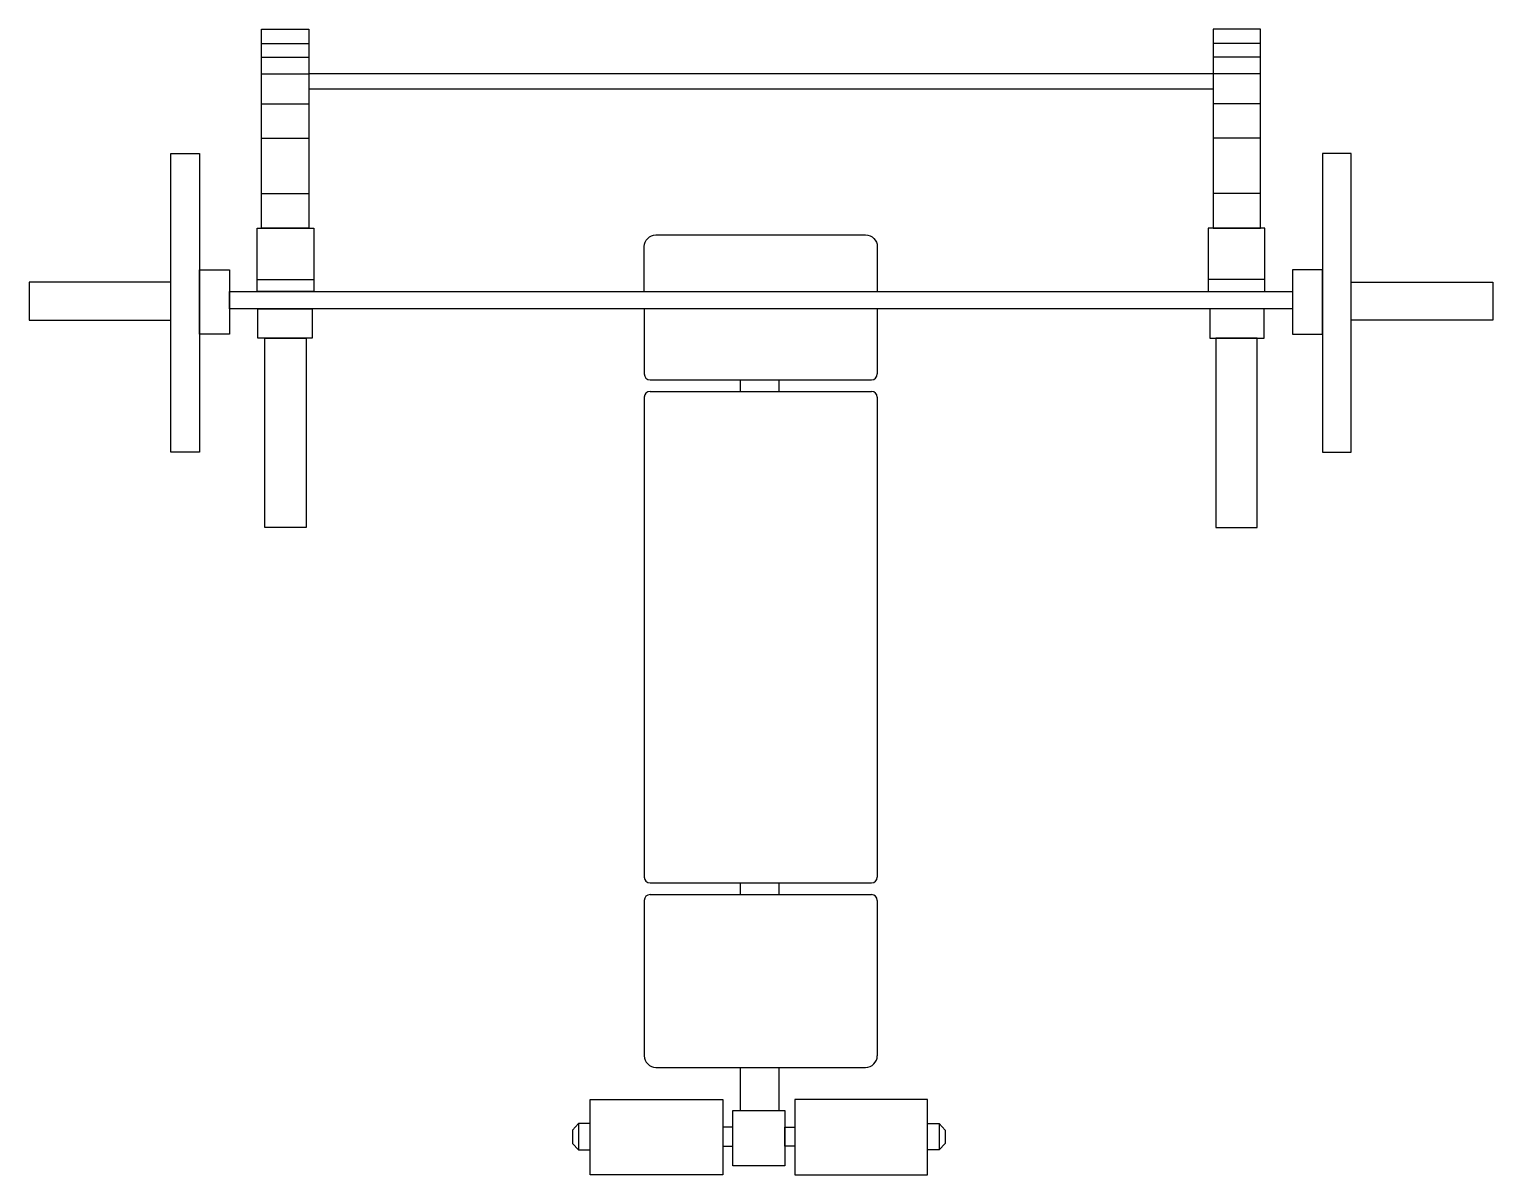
# Model space of a CAD drawing. Header units: millimetres. Extents: x -125 to 126, y -2 to 195.
import ezdxf

# ---------------------------------------------------------------- set-up
doc = ezdxf.new("R2010")
doc.units = ezdxf.units.MM
doc.layers.add('ceco.net 402', color=7, linetype='Continuous')

msp = doc.modelspace()

# ---------------------------------------------------------------- linework, layer by layer
at = {"layer": 'ceco.net 402'}
for p, q in [((-85.37, 192.69), (-77.27, 192.69)), ((86.11, 192.69), (78, 192.69)), ((-85.37, 190.34), (-77.27, 190.34)), ((86.11, 190.34), (78, 190.34)), ((-85.37, 187.46), (-77.27, 187.46)), ((78, 187.46), (-77.27, 187.46)), ((86.11, 187.46), (78, 187.46)), ((-77.27, 184.87), (78, 184.87)), ((-85.37, 182.31), (-77.27, 182.31)), ((86.11, 182.31), (78, 182.31)), ((-85.37, 176.42), (-77.27, 176.42)), ((86.11, 176.42), (78, 176.42)), ((-85.37, 166.94), (-77.27, 166.94)), ((86.11, 166.94), (78, 166.94)), ((-86.13, 152.16), (-76.4, 152.16)), ((86.87, 152.16), (77.14, 152.16)), ((-19.67, 147.1), (-19.67, 135.94)), ((20.33, 147.1), (20.33, 135.94)), ((-18.67, 134.94), (19.33, 134.94)), ((-3.14, 132.94), (-3.14, 134.94)), ((3.48, 132.94), (3.48, 134.94)), ((-19.67, 131.94), (-19.67, 49.56)), ((-18.67, 132.94), (19.33, 132.94)), ((20.33, 131.94), (20.33, 49.56)), ((-18.67, 48.56), (19.33, 48.56)), ((-3.14, 46.56), (-3.14, 48.56)), ((3.48, 46.56), (3.48, 48.56)), ((-19.67, 45.56), (-19.67, 18.89)), ((-18.67, 46.56), (19.33, 46.56)), ((20.33, 45.56), (20.33, 18.89)), ((-17.67, 16.89), (18.33, 16.89)), ((-3.14, 9.51), (-3.14, 16.89)), ((3.48, 9.51), (3.48, 16.89))]:
    msp.add_line(p, q, dxfattribs=at)
for points in [[(-85.37, 195.12), (-77.27, 195.12), (-77.27, 160.97), (-85.37, 160.97)], [(86.11, 195.12), (78, 195.12), (78, 160.97), (86.11, 160.97)], [(-100.92, 173.8), (-96.01, 173.8), (-96.01, 122.54), (-100.92, 122.54)], [(101.66, 173.8), (96.75, 173.8), (96.75, 122.54), (101.66, 122.54)], [(-86.13, 160.97), (-76.4, 160.97), (-76.4, 150.09), (-86.13, 150.09)], [(86.87, 160.97), (77.14, 160.97), (77.14, 150.09), (86.87, 150.09)], [(-96.01, 153.8), (-90.84, 153.8), (-90.84, 142.78), (-96.01, 142.78)], [(96.75, 153.8), (91.58, 153.8), (91.58, 142.78), (96.75, 142.78)], [(-100.92, 151.71), (-125.24, 151.71), (-125.24, 145.17), (-100.92, 145.17)], [(101.66, 151.71), (125.98, 151.71), (125.98, 145.17), (101.66, 145.17)], [(-90.84, 150.09), (91.58, 150.09), (91.58, 147.1), (-90.84, 147.1)], [(-85.99, 147.1), (-76.65, 147.1), (-76.65, 142.09), (-85.99, 142.09)], [(86.73, 147.1), (77.39, 147.1), (77.39, 142.09), (86.73, 142.09)], [(-84.8, 142.09), (-77.73, 142.09), (-77.73, 109.57), (-84.8, 109.57)], [(85.54, 142.09), (78.47, 142.09), (78.47, 109.57), (85.54, 109.57)], [(-28.96, 11.39), (-6.19, 11.39), (-6.19, -1.54), (-28.96, -1.54)], [(28.96, 11.39), (6.19, 11.39), (6.19, -1.54), (28.96, -1.54)], [(-4.46, 9.51), (4.46, 9.51), (4.46, 0), (-4.46, 0)], [(-28.96, 7.24), (-30.94, 7.24), (-30.94, 2.75), (-28.96, 2.75)], [(-4.46, 6.63), (-6.19, 6.63), (-6.19, 3.35), (-4.46, 3.35)], [(4.46, 6.63), (6.19, 6.63), (6.19, 3.35), (4.46, 3.35)], [(28.96, 7.24), (30.94, 7.24), (30.94, 2.75), (28.96, 2.75)]]:
    msp.add_lwpolyline(points, close=True, dxfattribs=at)
msp.add_lwpolyline([(-19.67, 150.09), (-19.67, 157.81, -0.414214), (-17.67, 159.81), (18.33, 159.81, -0.414214), (20.33, 157.81), (20.33, 150.09)], format="xyb", dxfattribs=at)
for points in [[(-30.94, 7.24), (-31.99, 6.09), (-31.98, 3.82), (-30.94, 2.75)], [(30.94, 7.24), (31.99, 6.09), (31.98, 3.82), (30.94, 2.75)]]:
    msp.add_lwpolyline(points, dxfattribs=at)
for centre, radius, start, end in [((-18.67, 135.94), 1, 180, 270), ((19.33, 135.94), 1, 270, 0), ((-18.67, 131.94), 1, 90, 180), ((19.33, 131.94), 1, 0, 90), ((-18.67, 49.56), 1, 180, 270), ((19.33, 49.56), 1, 270, 0), ((-18.67, 45.56), 1, 90, 180), ((19.33, 45.56), 1, 0, 90), ((-17.67, 18.89), 2, 180, 270), ((18.33, 18.89), 2, 270, 0)]:
    msp.add_arc(centre, radius, start, end, dxfattribs=at)

doc.saveas('drawing.dxf')
